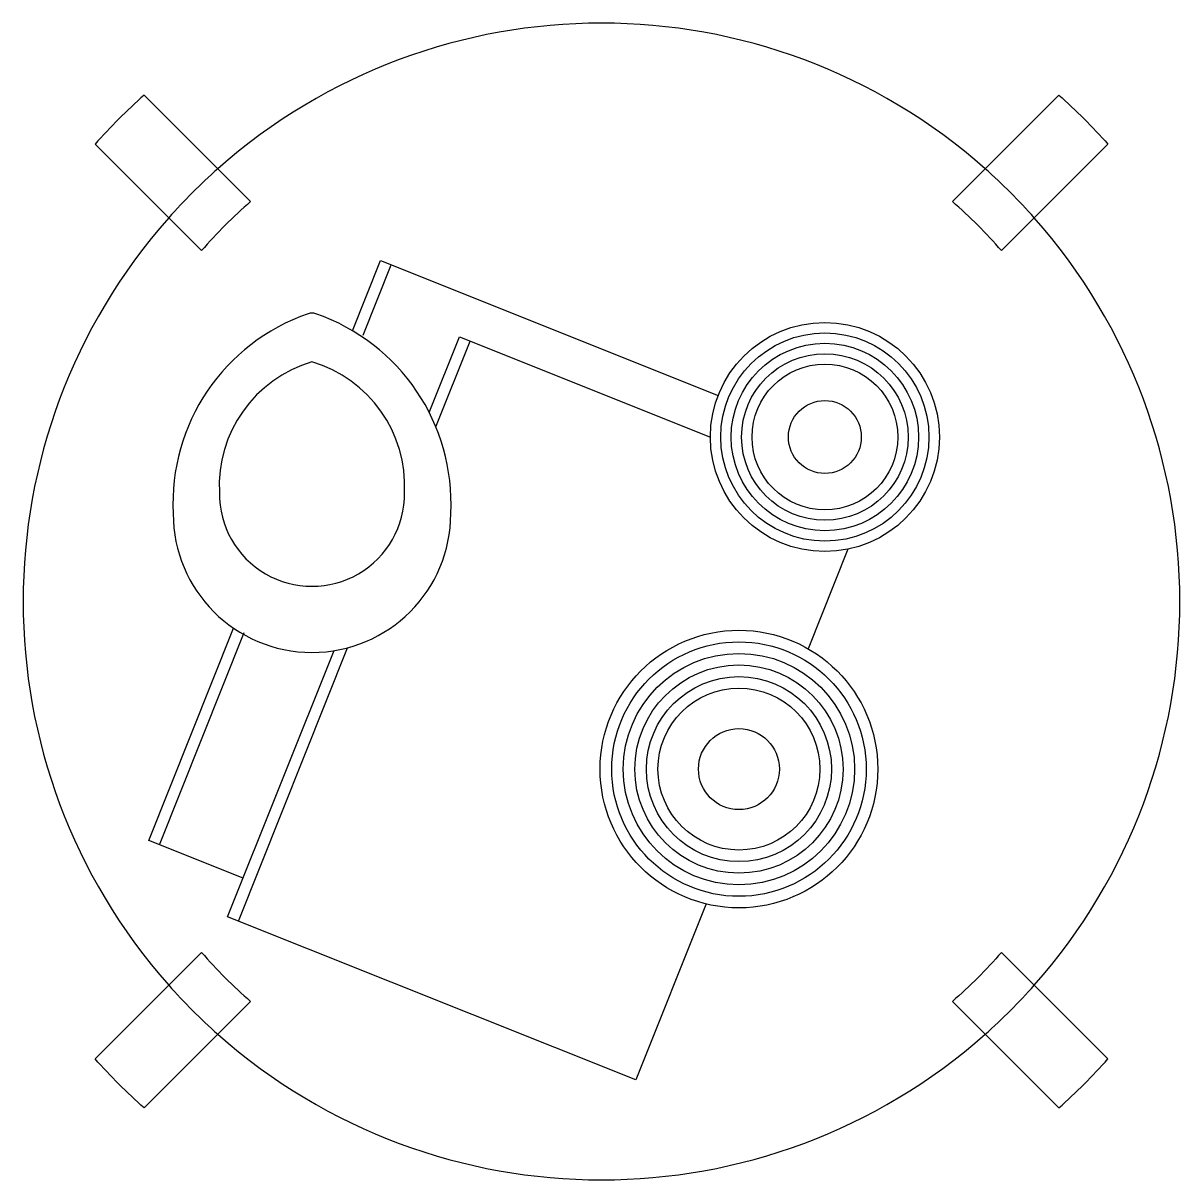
# Model space of a CAD drawing. Extents: x 1.566 to 2.066, y 5.717 to 6.217.
import ezdxf

# ---------------------------------------------------------------- set-up
doc = ezdxf.new("R2010")
doc.units = 0
doc.layers.get('0').update_dxf_attribs({"linetype": 'CONTINUOUS'})

msp = doc.modelspace()

# ---------------------------------------------------------------- linework, layer by layer
at = {"color": 0}
for p, q in [((1.708507962386892, 6.083748798257395), (1.720643379846085, 6.114102701987282)), ((1.713150669820829, 6.081892655029391), (1.725286087280022, 6.112246558759278)), ((1.720643379846085, 6.114102701987282), (1.866573578640521, 6.055760160677523)), ((1.741684384446255, 6.048412327329364), (1.754766360591319, 6.081133825855411)), ((1.754766360591319, 6.081133825855411), (1.863199942964698, 6.037782341301514)), ((1.744564043682087, 6.042146332074728), (1.759409068025256, 6.079277682627406)), ((1.922679501846097, 5.989315259125529), (1.905470060636104, 5.946269873708022)), ((1.620411645533858, 5.863396500554683), (1.657107240871855, 5.955181935373552)), ((1.625054352967795, 5.861540357326679), (1.661749948305792, 5.953325792145548)), ((1.654534626279092, 5.830427624422811), (1.700523173173715, 5.945457200439532)), ((1.659177333713029, 5.828571481194808), (1.706408604744116, 5.946709440497713)), ((1.661196525283562, 5.847090804055479), (1.620411645533858, 5.863396500554683)), ((1.861368275411914, 5.835959589985792), (1.830957508768699, 5.759894181758652)), ((1.830957508768699, 5.759894181758652), (1.654534626279092, 5.830427624422811))]:
    msp.add_line(p, q, dxfattribs=at)
for points in [[(1.650293571098886, 6.153762853428828), (1.618425114889102, 6.185631309638612, 0.0254401831250196), (1.597211911453506, 6.164418106203016), (1.62908036766329, 6.132549649993233, -0.0326434432953314)], [(1.981996788363716, 6.153762853428828), (2.0138652445735, 6.185631309638612, -0.0254401831250196), (2.035078448009096, 6.164418106203016), (2.003209991799312, 6.132549649993233, 0.0326434432953314)], [(1.650293571098886, 6.153762853428828), (1.664463457777929, 6.139592966749786, 0.0326434432953313), (1.643250254342328, 6.118379763314195), (1.62908036766329, 6.132549649993233)], [(2.003209991799312, 6.132549649993233), (1.989040105120274, 6.118379763314195, 0.0326434432953314), (1.967826901684673, 6.139592966749786), (1.981996788363716, 6.153762853428828, -0.0254401831250196)], [(1.62908036766329, 5.800846432728404), (1.643250254342328, 5.815016319407442, 0.0326434432953314), (1.664463457777929, 5.79380311597185), (1.650293571098886, 5.779633229292807, -0.0254401831250196)], [(2.003209991799313, 5.800846432728403), (1.989040105120274, 5.815016319407442, -0.0326434432953313), (1.967826901684673, 5.79380311597185), (1.981996788363717, 5.779633229292807)], [(1.650293571098886, 5.779633229292807), (1.618425114889102, 5.747764773083024, -0.0254401831250196), (1.597211911453506, 5.768977976518621), (1.62908036766329, 5.800846432728404, 0.0326434432953314)], [(1.981996788363717, 5.779633229292807), (2.0138652445735, 5.747764773083024, 0.0254401831250196), (2.035078448009096, 5.768977976518621), (2.003209991799313, 5.800846432728403, -0.0326434432953314)]]:
    msp.add_lwpolyline(points, format="xyb", dxfattribs=at)
for points in [[(1.750994941703133, 6.004695809513734, 0.3342354849128473), (1.692621925621813, 6.091082889392343, 0.1672494530360625), (1.689367957784452, 6.091082889392343, 0.3342354849128473), (1.630994941703132, 6.004695809513734, 1)], [(1.730991930563121, 6.01374813232753, 0.3472107627540602), (1.690994941703133, 6.070274269448904, 0.3472107627540542), (1.650997952843144, 6.013748132327532, 1.012346144074897)]]:
    msp.add_lwpolyline(points, format="xyb", close=True, dxfattribs=at)
for centre, radius in [((1.912699940212604, 6.037798847581833), 0.0495), ((1.912699940212604, 6.037798847581833), 0.045), ((1.912699940212604, 6.037798847581833), 0.0405), ((1.912699940212604, 6.037798847581833), 0.036), ((1.912699940212604, 6.037798847581833), 0.0315), ((1.912699940212604, 6.037798847581833), 0.01575), ((1.875558393256322, 5.894257450628903), 0.06), ((1.875558393256322, 5.894257450628903), 0.055), ((1.875558393256322, 5.894257450628903), 0.05), ((1.875558393256322, 5.894257450628903), 0.045), ((1.875558393256322, 5.894257450628903), 0.04), ((1.875558393256322, 5.894257450628903), 0.035), ((1.875558393256322, 5.894257450628903), 0.0175)]:
    msp.add_circle(centre, radius, dxfattribs=at)
for radius, start, end in [(0.25, 48.43981276751504, 131.560187232485), (0.2499999999999996, 131.5601872324849, 138.4398127675149), (0.25, 41.56018723248482, 48.43981276751504), (0.25, 138.439812767515, 221.5601872324846), (0.25, 318.4398127675152, 41.56018723248482), (0.25, 221.5601872324846, 228.439812767515), (0.25, 311.5601872324848, 318.4398127675152), (0.25, 228.439812767515, 311.5601872324848)]:
    msp.add_arc((1.816145179731301, 5.966698041360818), radius, start, end, dxfattribs=at)

doc.saveas('drawing.dxf')
